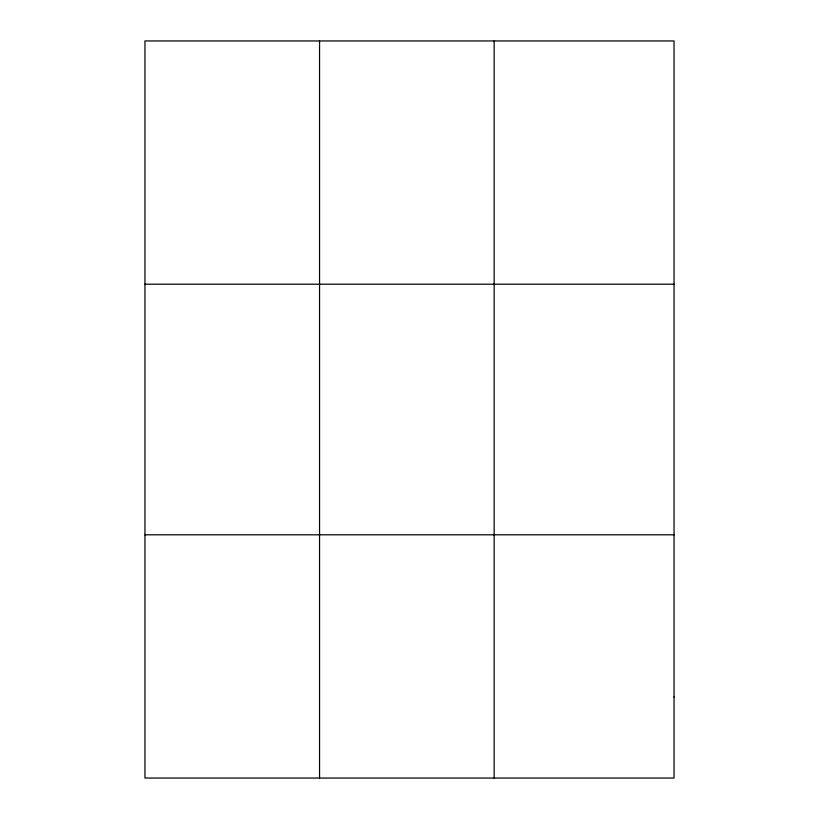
<?xml version="1.0" encoding="UTF-8"?>
<svg xmlns="http://www.w3.org/2000/svg" width="819" height="819" viewBox="0 0 819 819"><rect width="100%" height="100%" fill="white"/><g stroke="black" fill="none" stroke-linecap="round" stroke-linejoin="round"><path stroke-width="1.23" d="M319.553 778.05L319.553 40.95M494.154 778.05L494.154 40.95M144.963 284.193L674.037 284.193M144.963 534.807L674.037 534.807M674.037 696.969L674.037 778.05L144.963 778.05L144.963 40.95L674.037 40.95L674.037 696.969"/></g></svg>
